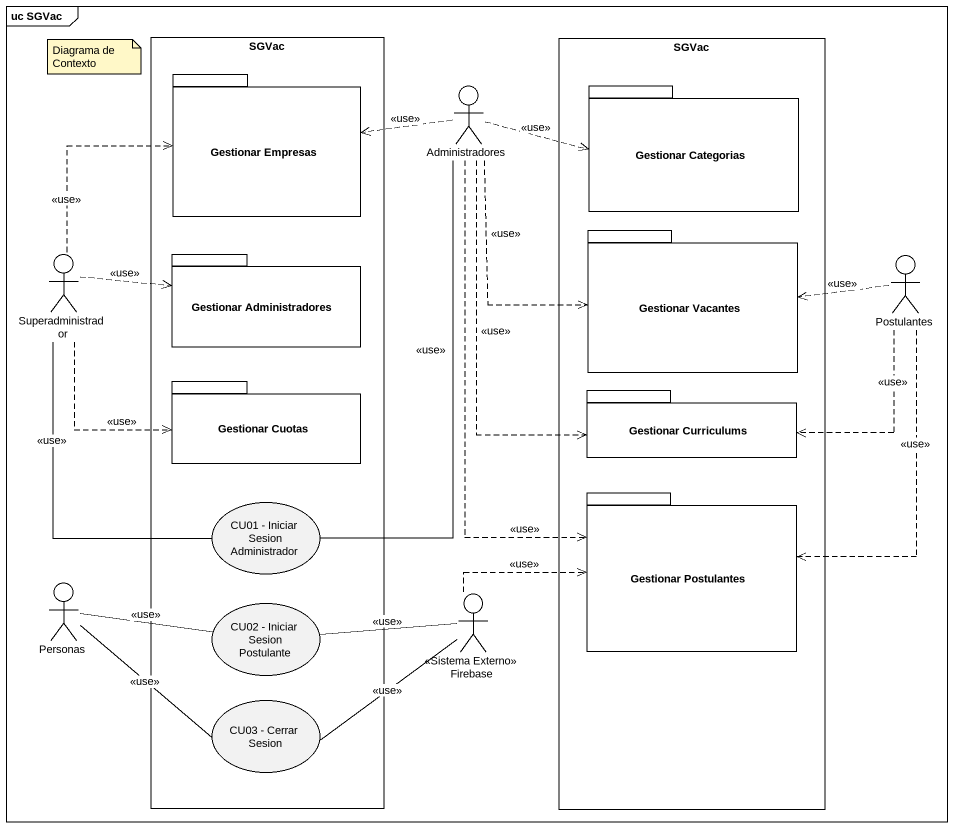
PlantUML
@startuml
mainframe uc SGVac
rectangle SGVac {
  package "Gestionar Empresas" as Gestionar_Empresas {
  }
  package "Gestionar Administradores" as Gestionar_Administradores {
  }
  package "Gestionar Cuotas" as Gestionar_Cuotas {
  }
  usecase "CU01 - Iniciar Sesion Administrador" as CU01_Iniciar_Sesion
  usecase "CU02 - Iniciar Sesion Postulante" as CU02_Iniciar_Sesion
  usecase "CU03 - Cerrar Sesion" as CU03_Cerrar_Sesion
}
rectangle "SGVac" as SGVac_2 {
  package "Gestionar Categorias" as Gestionar_Categorias {
  }
  package "Gestionar Vacantes" as Gestionar_Vacantes {
  }
  package "Gestionar Curriculums" as Gestionar_Curriculums {
  }
  package "Gestionar Postulantes" as Gestionar_Postulantes {
  }
}
actor Administradores
actor Superadministrador
actor Postulantes
actor Personas
actor Firebase <<Sistema Externo>>
Administradores .left.> Gestionar_Empresas : <<use>>
Administradores .right.> Gestionar_Categorias : <<use>>
Administradores ..> Gestionar_Vacantes : <<use>>
Administradores ..> Gestionar_Curriculums : <<use>>
Administradores ..> Gestionar_Postulantes : <<use>>
Administradores -- CU01_Iniciar_Sesion : <<use>>
Superadministrador .up.> Gestionar_Empresas : <<use>>
Superadministrador .right.> Gestionar_Administradores : <<use>>
Superadministrador ..> Gestionar_Cuotas : <<use>>
Superadministrador -- CU01_Iniciar_Sesion : <<use>>
Postulantes .left.> Gestionar_Vacantes : <<use>>
Postulantes .left.> Gestionar_Curriculums : <<use>>
Postulantes ..> Gestionar_Postulantes : <<use>>
Personas -right- CU02_Iniciar_Sesion : <<use>>
Personas -right- CU03_Cerrar_Sesion : <<use>>
Firebase .right.> Gestionar_Postulantes : <<use>>
Firebase -left- CU02_Iniciar_Sesion : <<use>>
Firebase -left- CU03_Cerrar_Sesion : <<use>>
note as N1
  Diagrama de Contexto
end note
@enduml
